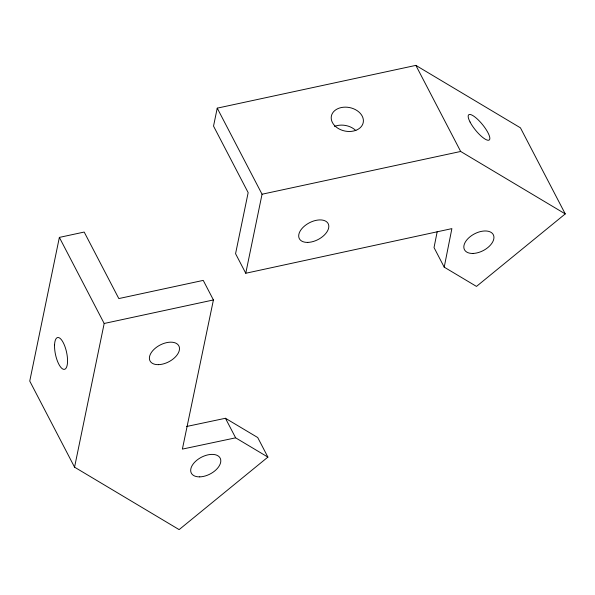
<?xml version="1.0" encoding="UTF-8"?>
<svg xmlns="http://www.w3.org/2000/svg" width="595" height="595" viewBox="0 0 595 595"><rect width="100%" height="100%" fill="white"/><g stroke="black" fill="none" stroke-linecap="round" stroke-linejoin="round"><path stroke-width="0.89" d="M437.243 231.462L434.03 247.587L444.212 267.155L476.483 286.418L565.25 213.91L520.439 127.828L415.868 65.383L217.234 108.149L213.531 126.11L248.16 192.624L235.568 253.693L245.757 273.261L451.88 228.621L444.212 267.155M267.899 457.101L235.635 437.831L182.382 449.099L213.419 299.954L203.237 280.394L118.822 298.571L84.193 232.057L59.366 237.405L29.75 381.09L74.561 467.172L179.132 529.617L267.899 457.101L257.717 437.533L225.446 418.27L186.637 426.481M74.561 467.172L104.177 323.479L59.366 237.405M245.757 273.261L262.045 194.23L217.234 108.149M262.045 194.23L460.679 151.465L565.25 213.91M104.177 323.479L213.419 299.954M415.868 65.383L460.679 151.465M225.446 418.27L235.635 437.831M334.516 126.46A16.251 11.967 11.6 0 1 355.877 130.595M472.884 253.448A16.251 9.438 -27.5 0 0 493.85 236.327A16.251 9.438 -27.5 0 0 469.916 236.862A16.251 9.438 -27.5 0 0 472.884 253.448M307.749 242.396A16.251 9.438 -27.5 0 0 328.715 225.267A16.251 9.438 -27.5 0 0 304.789 225.803A16.251 9.438 -27.5 0 0 307.749 242.396M470.05 122.005A16.251 4.463 50.8 0 0 488.793 140.204A16.251 4.463 50.8 0 0 478.209 119.87A16.251 4.463 50.8 0 0 470.05 122.005M334.487 125.448A16.251 11.967 11.6 0 0 362.154 125.344A16.251 11.967 11.6 0 0 345.249 107.145A16.251 11.967 11.6 0 0 334.487 125.448M54.562 344.892A16.251 5.652 77.8 0 0 63.791 369.361A16.251 5.652 77.8 0 0 64.766 346.067A16.251 5.652 77.8 0 0 54.562 344.892M199.742 476.87A16.251 9.438 -27.5 0 0 220.708 459.742A16.251 9.438 -27.5 0 0 196.781 460.277A16.251 9.438 -27.5 0 0 199.742 476.87M158.441 364.653A16.251 9.438 -27.5 0 0 179.407 347.525A16.251 9.438 -27.5 0 0 155.481 348.06A16.251 9.438 -27.5 0 0 158.441 364.653"/></g></svg>
